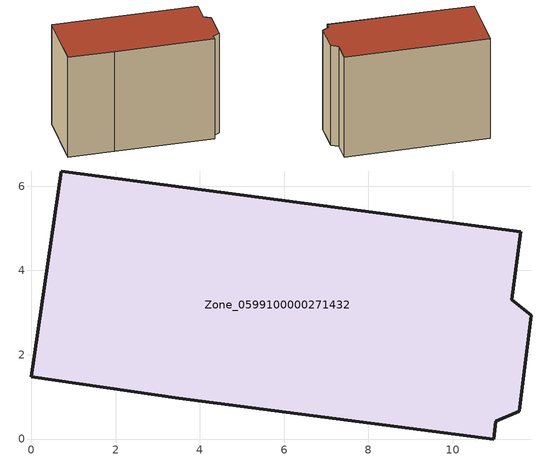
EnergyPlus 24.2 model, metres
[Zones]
Zone_0599100000271432
 floor ground (C_G): 11.03,0.42 10.98,0 3.5,0.97 0,1.48 0.71,6.36 11.62,4.92 11.41,3.3 11.87,2.94 11.58,0.66 z2.47
 wall outside (C_F): 11.62,4.92 0.71,6.36 0,1.48 3.5,0.97 10.98,0 11.03,0.42 11.58,0.66 11.87,2.94 11.41,3.3 11.62,4.92 z2.47:10.87
 roof outside (C_R): 10.98,0 11.03,0.42 11.58,0.66 11.87,2.94 11.41,3.3 11.62,4.92 0.71,6.36 0,1.48 3.5,0.97 z10.87
[BUILDING]
Pand.0599100000271432: North Axis=0; Terrain=City; Loads Convergence Tolerance Value=0.04; Temperature Convergence Tolerance Value=0.4; Solar Distribution=FullExterior; Maximum Number of Warmup Days=25; Minimum Number of Warmup Days=1
[Site:Location]
Rotterdam.The.Hague.AP_ZH_NLD Design_Conditions: Latitude=51.96; Longitude=4.45; Time Zone=1; Elevation=-4.5
[SITE:GROUNDTEMPERATURE:BUILDINGSURFACE]
18, 18, 18, 18, 18, 18, 18, 18, 18, 18, 18, 18
[MATERIAL] Thermal Absorptance=0.9; Solar Absorptance=0.7; Visible Absorptance=0.7
Name | Roughness | Thickness | Conductivity | Density | Specific Heat
G.TC.1946 | MediumSmooth | 0.15 | 1 | 540 | 1210
F.TC.1946 | Rough | 0.3 | 0.857143 | 1920 | 840
R.TC.1946 | MediumRough | 0.2 | 0.909091 | 1500 | 1000
[CONSTRUCTION]
C_G: G.TC.1946
C_F: F.TC.1946
C_R: R.TC.1946
[ZONE]
Zone_0599100000271432: Type=1; Multiplier=1; Ceiling Height=Autocalculate; Volume=Autocalculate; Floor Area=autocalculate; Part of Total Floor Area=Yes
[ZONEINFILTRATION:DESIGNFLOWRATE]
Infil_Zone_0599100000271432: Zone or ZoneList or Space or SpaceList=Zone_0599100000271432; Schedule=AlwaysOn; Design Flow Rate Calculation Method=Flow/Area; Flow Rate per Floor Area=0.003; Constant Term Coefficient=1; Temperature Term Coefficient=0; Velocity Term Coefficient=0; Velocity Squared Term Coefficient=0
[HVACTEMPLATE:ZONE:IDEALLOADSAIRSYSTEM]
Zone_0599100000271432: Maximum Heating Supply Air Temperature=50; Minimum Cooling Supply Air Temperature=13; Maximum Heating Supply Air Humidity Ratio=0.0156; Minimum Cooling Supply Air Humidity Ratio=0.0077; Heating Limit=NoLimit; Cooling Limit=NoLimit; Dehumidification Control Type=ConstantSensibleHeatRatio; Cooling Sensible Heat Ratio=0.7; Dehumidification Setpoint=60; Humidification Control Type=None; Humidification Setpoint=30; Outdoor Air Method=None; Outdoor Air Flow Rate per Person=0.00944; Outdoor Air Flow Rate per Zone Floor Area=0; Outdoor Air Flow Rate per Zone=0; Demand Controlled Ventilation Type=None; Outdoor Air Economizer Type=NoEconomizer; Heat Recovery Type=None; Sensible Heat Recovery Effectiveness=0.7; Latent Heat Recovery Effectiveness=0.65
[ZONECONTROL:THERMOSTAT]
ThermostatControl_Zone_0599100000271432: Zone or ZoneList=Zone_0599100000271432; Control Type Schedule=DualSetpointControlType; Control 1=Thermostat_Zone_0599100000271432; Temperature Difference Between Cutout And Setpoint=0
[THERMOSTATSETPOINT:DUALSETPOINT]
Thermostat_Zone_0599100000271432: Heating Setpoint Temperature Schedule=HeatingSetpoint_Zone_0599100000271432; Cooling Setpoint Temperature Schedule=CoolingSetpoint_Zone_0599100000271432
[SCHEDULE:COMPACT]
HeatingSetpoint_Zone_0599100000271432: Through: 12/31, For: AllDays, Until: 24:00, 21
CoolingSetpoint_Zone_0599100000271432: Through: 12/31, For: AllDays, Until: 24:00, 24
DualSetpointControlType: Through: 12/31, For: AllDays, Until: 24:00, 4
AlwaysOn: Through: 12/31, For: AllDays, Until: 24:00, 1
